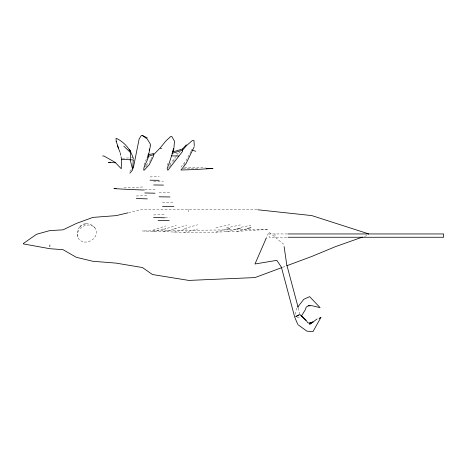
<?xml version="1.0" encoding="UTF-8"?>
<svg xmlns="http://www.w3.org/2000/svg" width="467" height="467" viewBox="0 0 467 467"><rect width="100%" height="100%" fill="white"/><g stroke="black" fill="none" stroke-linecap="round" stroke-linejoin="round"><path stroke-width="0.35" stroke-dasharray="2.33 1.75" d="M295.261 314.349L296.358 308.775L297.234 307.654M144.023 164.956L148.004 154.805M265.846 239.051L268.893 232.046L283.802 244.369L284.012 245.805M167.116 165.324L168.686 161.973M149.621 161.605L150.561 159.749M150.87 159.13L151.81 157.274M190.939 151.483L186.024 160.625L181.009 167.075L181.009 168.056M191.242 150.882L192.147 149.084M79.565 227.026C77.306 229.77 76.606 233.412 77.65 236.804M169.714 164.588L175.732 156.807M169.714 166.252L172.224 162.75M183.642 165.184L185.23 163.141M168.61 167.653L169.346 166.719M129.867 171.278L131.501 169.212M144.315 167.227L145.634 165.604M173.088 161.623L175.732 158.366M176.17 156.287L180.221 151.582M145.634 166.923L147.21 165.417M146.159 165.12L149.312 162.224M282.693 267.276L286.073 266.021M364.488 236.372L367.868 235.181M152.948 230.173L165.692 225.964M163.427 229.49L176.339 225.444M173.917 228.935L186.993 225.053M184.407 228.497L197.646 224.779M228.316 229.863L142.476 230.972L184.407 232.362L215.894 232.134L236.88 231.381L246.71 228.76M226.39 231.819L236.109 229.25M215.894 232.134L226.874 229.262M184.407 232.362L197.646 229.005M173.917 232.192L186.993 228.918M163.427 231.906L176.339 228.707M152.948 231.498L165.692 228.375M215.894 227.908L229.624 224.68M128.542 212.724L142.476 209.473L257.136 209.706M226.39 227.954L240.277 224.89M241.095 227.254L250.925 225.222M122.301 158.284L129.464 157.893M236.88 231.381L268.327 229.35L238.497 229.729M153.608 214.948L164.658 214.417M165.084 217.47L169.276 217.272M131.449 157.799L133.346 157.718M136.3 196L147.309 195.521M144.788 189.824L155.032 189.497M175.913 153.223L178.82 153.147M162.452 202.392L173.917 202.1M150.035 176.9L159.183 176.713M153.736 181.441L163.473 181.237M159.084 192.859L169.994 192.632M229.04 229.852L237.773 229.741M183.181 168.534L198.387 168.476M287.287 233.949L269.109 233.949L269.109 237.259L287.287 237.259M184.471 167.163L187.932 167.244A711.148 686.846 -3.1 0 1 205.953 168.015M86.033 223.746C89.571 223.565 92.945 225.129 95.04 227.995M297.035 317.426L300.345 317.84M298.331 308.121L299.837 313.748M120.334 152.785L121.052 156.247M120.334 153.269L121.052 156.76M274.987 233.949L274.987 237.259M188.802 209.473L188.802 213.034M124.047 187.921A866.816 837.203 -3.1 0 1 144.321 186.928M84.276 242.023A9.871 8.19 -26.6 0 0 96.208 230.278A9.871 8.19 -26.6 0 0 80.301 228.328A9.871 8.19 -26.6 0 0 84.276 242.023"/><path stroke-width="0.7" d="M133.258 160.228L132.733 168.715L133.41 167.548L139.131 138.991L141.343 135.488L142.254 135.483L147.216 138.962L150.403 144.192L150.135 145.552M130.608 152.248L130.713 150.847L129.114 149.44M173.969 147.601L174.5 141.192L171.815 136.539L170.618 136.545L165.651 141.221L160.455 147.648L153.684 154.665L148.004 156.427C148.086 161.273 143.509 165.213 143.702 170.111L144.315 170.122L149.312 164.606L153.684 155.762L153.684 153.561L148.004 154.805M148.267 155.073L148.535 153.713M149.201 150.31L149.469 148.95M148.004 158.056L150.403 145.797M173.969 148.553L168.686 164.717L167.116 168.365L167.875 170.257L182.562 151.407L182.562 148.973L186.304 144.799M172.632 151.477L173.747 148.243M266.132 238.386L254.982 263.989L276.843 260.341L281.391 267.182L294.712 317.14L297.607 324.005M194.266 146.667L186.024 163.613L181.009 170.006L187.932 169.79A711.148 686.846 -3.1 0 0 212.87 168.424A711.148 686.846 -3.1 0 0 211.487 168.336M301.478 315.99L305.243 309.831L306.276 307.058L308.278 305.803L310.053 305.64M297.672 307.099L303.824 299.277L309.603 296.633L320.082 307.636L311.915 305.692L308.278 305.803M129.867 173.164L132.733 169.778L130.182 159.796L130.713 152.82L123.796 146.159M80.02 226.612L81.392 225.38M309.603 324.565L317.105 318.961M319.049 318.517L319.726 318.085M319.837 318.015L321.004 317.274L312.948 331.64L306.872 331.138L297.87 324.629M295.699 316.492L299.843 314.449L305.867 320.438M298.32 315.418L298.769 315.172M312.242 322.452L312.995 322.055L309.428 323.246L312.692 322.055M297.858 315.657L296.008 316.568M282.021 267.527L254.982 277.579L188.802 280.416L152.4 274.52L142.476 267.55L116.003 263.108L92.84 261.281L76.296 257.294L63.057 249.693L49.823 248.701L23.35 243.914L23.35 243.488L36.584 234.259L49.823 230.593L63.057 229.84L76.296 223.483L92.84 217.4L116.003 215.643L127.847 212.882M286.75 265.764L311.763 256.465L335.423 246.652L362.462 237.09M301.063 315.447L306.259 320.438L307.776 322.75L309.942 323.246L312.89 322.253M172.627 151.997L182.562 148.973M171.967 153.41L182.562 150.187L186.304 145.809L192.311 140.544L193.98 140.538L194.266 145.78M309.942 323.246L311.693 322.773M247.411 228.573L250.925 227.633M236.804 229.069L240.277 228.153M227.563 229.081L229.624 228.544M83.622 224.248L85.432 223.874M110.475 162.265L108.455 162.399L115.186 162.79M102.612 156.013L103.96 156.007L115.186 162.376L121.262 168.756L121.484 158.856L121.052 156.76M206.356 168.453L212.87 168.424M288.011 233.949L443.65 233.949L443.65 237.259L288.011 237.259M162.452 206.548L173.917 206.648M150.035 180.209L159.183 180.332M153.736 184.961L163.473 185.095M159.084 196.805L169.994 196.951M171.558 155.861L178.82 155.996M160.455 148.483L161.6 148.506M144.788 192.953L155.032 193.204M153.608 217.459L164.658 217.797M158.097 220.342L169.276 220.693M133.346 159.912L121.583 159.393M136.3 198.487L147.309 198.884M257.854 209.782L311.763 215.585L368.545 233.839L368.545 234.16M192.147 150.152L195.772 151.261M142.254 135.36L147.216 137.888M118.495 148.033L116.207 141.402M117.462 145.862L120.048 152.347M133.346 158.815C130.976 150.047 124.847 142.441 116.639 138.489L116.05 138.489L116.207 141.641M298.144 307.414L286.697 264.497L284.111 246.523M49.823 245.087L49.823 246.57M144.321 190.028A866.816 837.203 -3.1 0 1 113.925 188.586A866.816 837.203 -3.1 0 1 116.09 188.435"/></g></svg>
